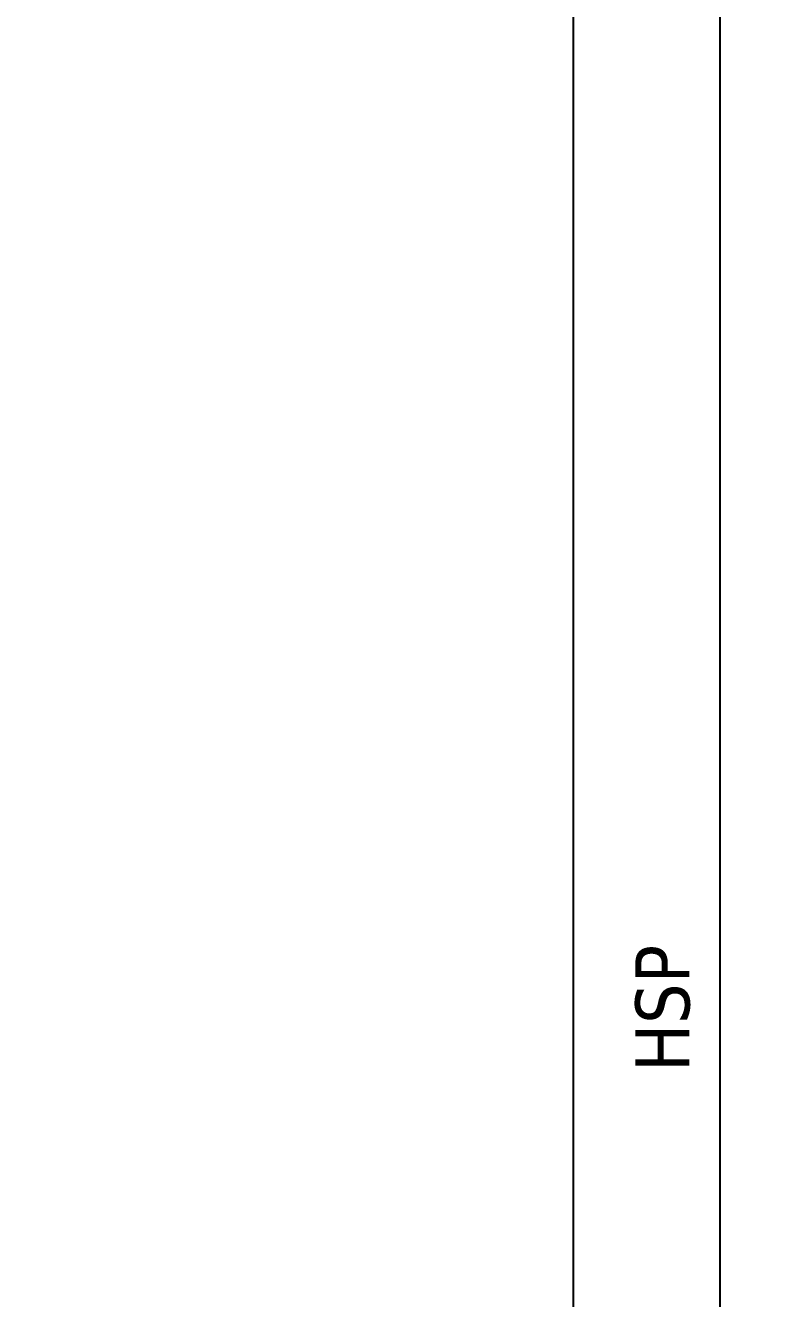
# Model space of a CAD drawing. Header units: millimetres. Extents: x -20000 to 230000, y -17405 to 25402.
# Drawn here: x 75193.2 to 75400, y -12261.4 to -11908.4 of the extents above; entities that cross this region are included whole.
import ezdxf

# ---------------------------------------------------------------- set-up
doc = ezdxf.new("R2010")
doc.units = ezdxf.units.MM
doc.header["$PDMODE"] = 35
doc.header["$PDSIZE"] = 0.5
doc.layers.get('Defpoints').update_dxf_attribs({"true_color": 0xc2a584})
doc.layers.add('1 - Cotation', color=32, linetype='Continuous', lineweight=13)
doc.styles.add('Texte Poralu', font='tahomabd.ttf')
doc.dimstyles.new('100 - 1000', dxfattribs={"dimtxt": 15, "dimasz": 15, "dimexe": 5, "dimexo": 2.5, "dimgap": 8, "dimtad": 1, "dimdec": 1, "dimtxsty": 'Texte Poralu', "dimcen": 10, "dimazin": 0, "dimtfac": 1, "dimtdec": 1, "dimtmove": 0, "dimatfit": 3, "dimfxl": 1, "dimarcsym": 0})

# ---------------------------------------------------------------- blocks, each defined once
blk = doc.blocks.new('*D652')
at = {"layer": '1 - Cotation', "color": 0, "lineweight": -2, "transparency": 16777216}
for p, q in [((75002.5, -11855.67), (75350, -11855.67)), ((75345, -11870.67), (75345, -12891.27)), ((75397.5, -12906.27), (75340, -12906.27))]:
    blk.add_line(p, q, dxfattribs=at)
at = {"layer": '1 - Cotation', "color": 0, "transparency": 16777216}
for points in [[(75342.5, -11870.67), (75347.5, -11870.67), (75345, -11855.67)], [(75342.5, -12891.27), (75347.5, -12891.27), (75345, -12906.27)]]:
    blk.add_solid(points, dxfattribs=at)
at = {"layer": 'Defpoints', "color": 0, "transparency": 16777216}
for p in [(75000, -11855.67), (75345, -12906.27), (75400, -12906.27)]:
    blk.add_point(p, dxfattribs=at)
at = {"layer": '1 - Cotation', "color": 0, "transparency": 16777216, "insert": (75329.5, -12380.97), "char_height": 15, "attachment_point": 5, "rotation": 90, "style": 'Texte Poralu'}
blk.add_mtext('H', dxfattribs=at)
blk = doc.blocks.new('*D653')
at = {"layer": '1 - Cotation', "color": 0, "lineweight": -2, "transparency": 16777216}
for p, q in [((75397.5, -11455.67), (75380.67, -11455.67)), ((75385.67, -11470.67), (75385.67, -12891.27)), ((75397.5, -12906.27), (75380.67, -12906.27))]:
    blk.add_line(p, q, dxfattribs=at)
at = {"layer": '1 - Cotation', "color": 0, "transparency": 16777216}
for points in [[(75383.17, -11470.67), (75388.17, -11470.67), (75385.67, -11455.67)], [(75383.17, -12891.27), (75388.17, -12891.27), (75385.67, -12906.27)]]:
    blk.add_solid(points, dxfattribs=at)
at = {"layer": 'Defpoints', "color": 0, "transparency": 16777216}
for p in [(75400, -11455.67), (75385.67, -12906.27), (75400, -12906.27)]:
    blk.add_point(p, dxfattribs=at)
at = {"layer": '1 - Cotation', "color": 0, "transparency": 16777216, "insert": (75369.9, -12180.97), "char_height": 15, "attachment_point": 5, "rotation": 90, "style": 'Texte Poralu'}
blk.add_mtext('HSP', dxfattribs=at)

msp = doc.modelspace()

# ---------------------------------------------------------------- dimensions: what is measured, and where the dimension line sits
at = {"layer": '1 - Cotation'}
for base, p1, text, picture, middle in [((75385.67, -12906.27), (75400, -11455.67), 'HSP', '*D653', (75369.9, -12180.97)), ((75345, -12906.27), (75000, -11855.67), 'H', '*D652', (75329.5, -12380.97))]:
    dim = msp.add_linear_dim(base=base, p1=p1, p2=(75400, -12906.27), angle=90, text=text, dimstyle='100 - 1000', dxfattribs=at)
    dim.commit()
    dim.dimension.update_dxf_attribs({"geometry": picture, "text_midpoint": middle})

doc.saveas('drawing.dxf')
